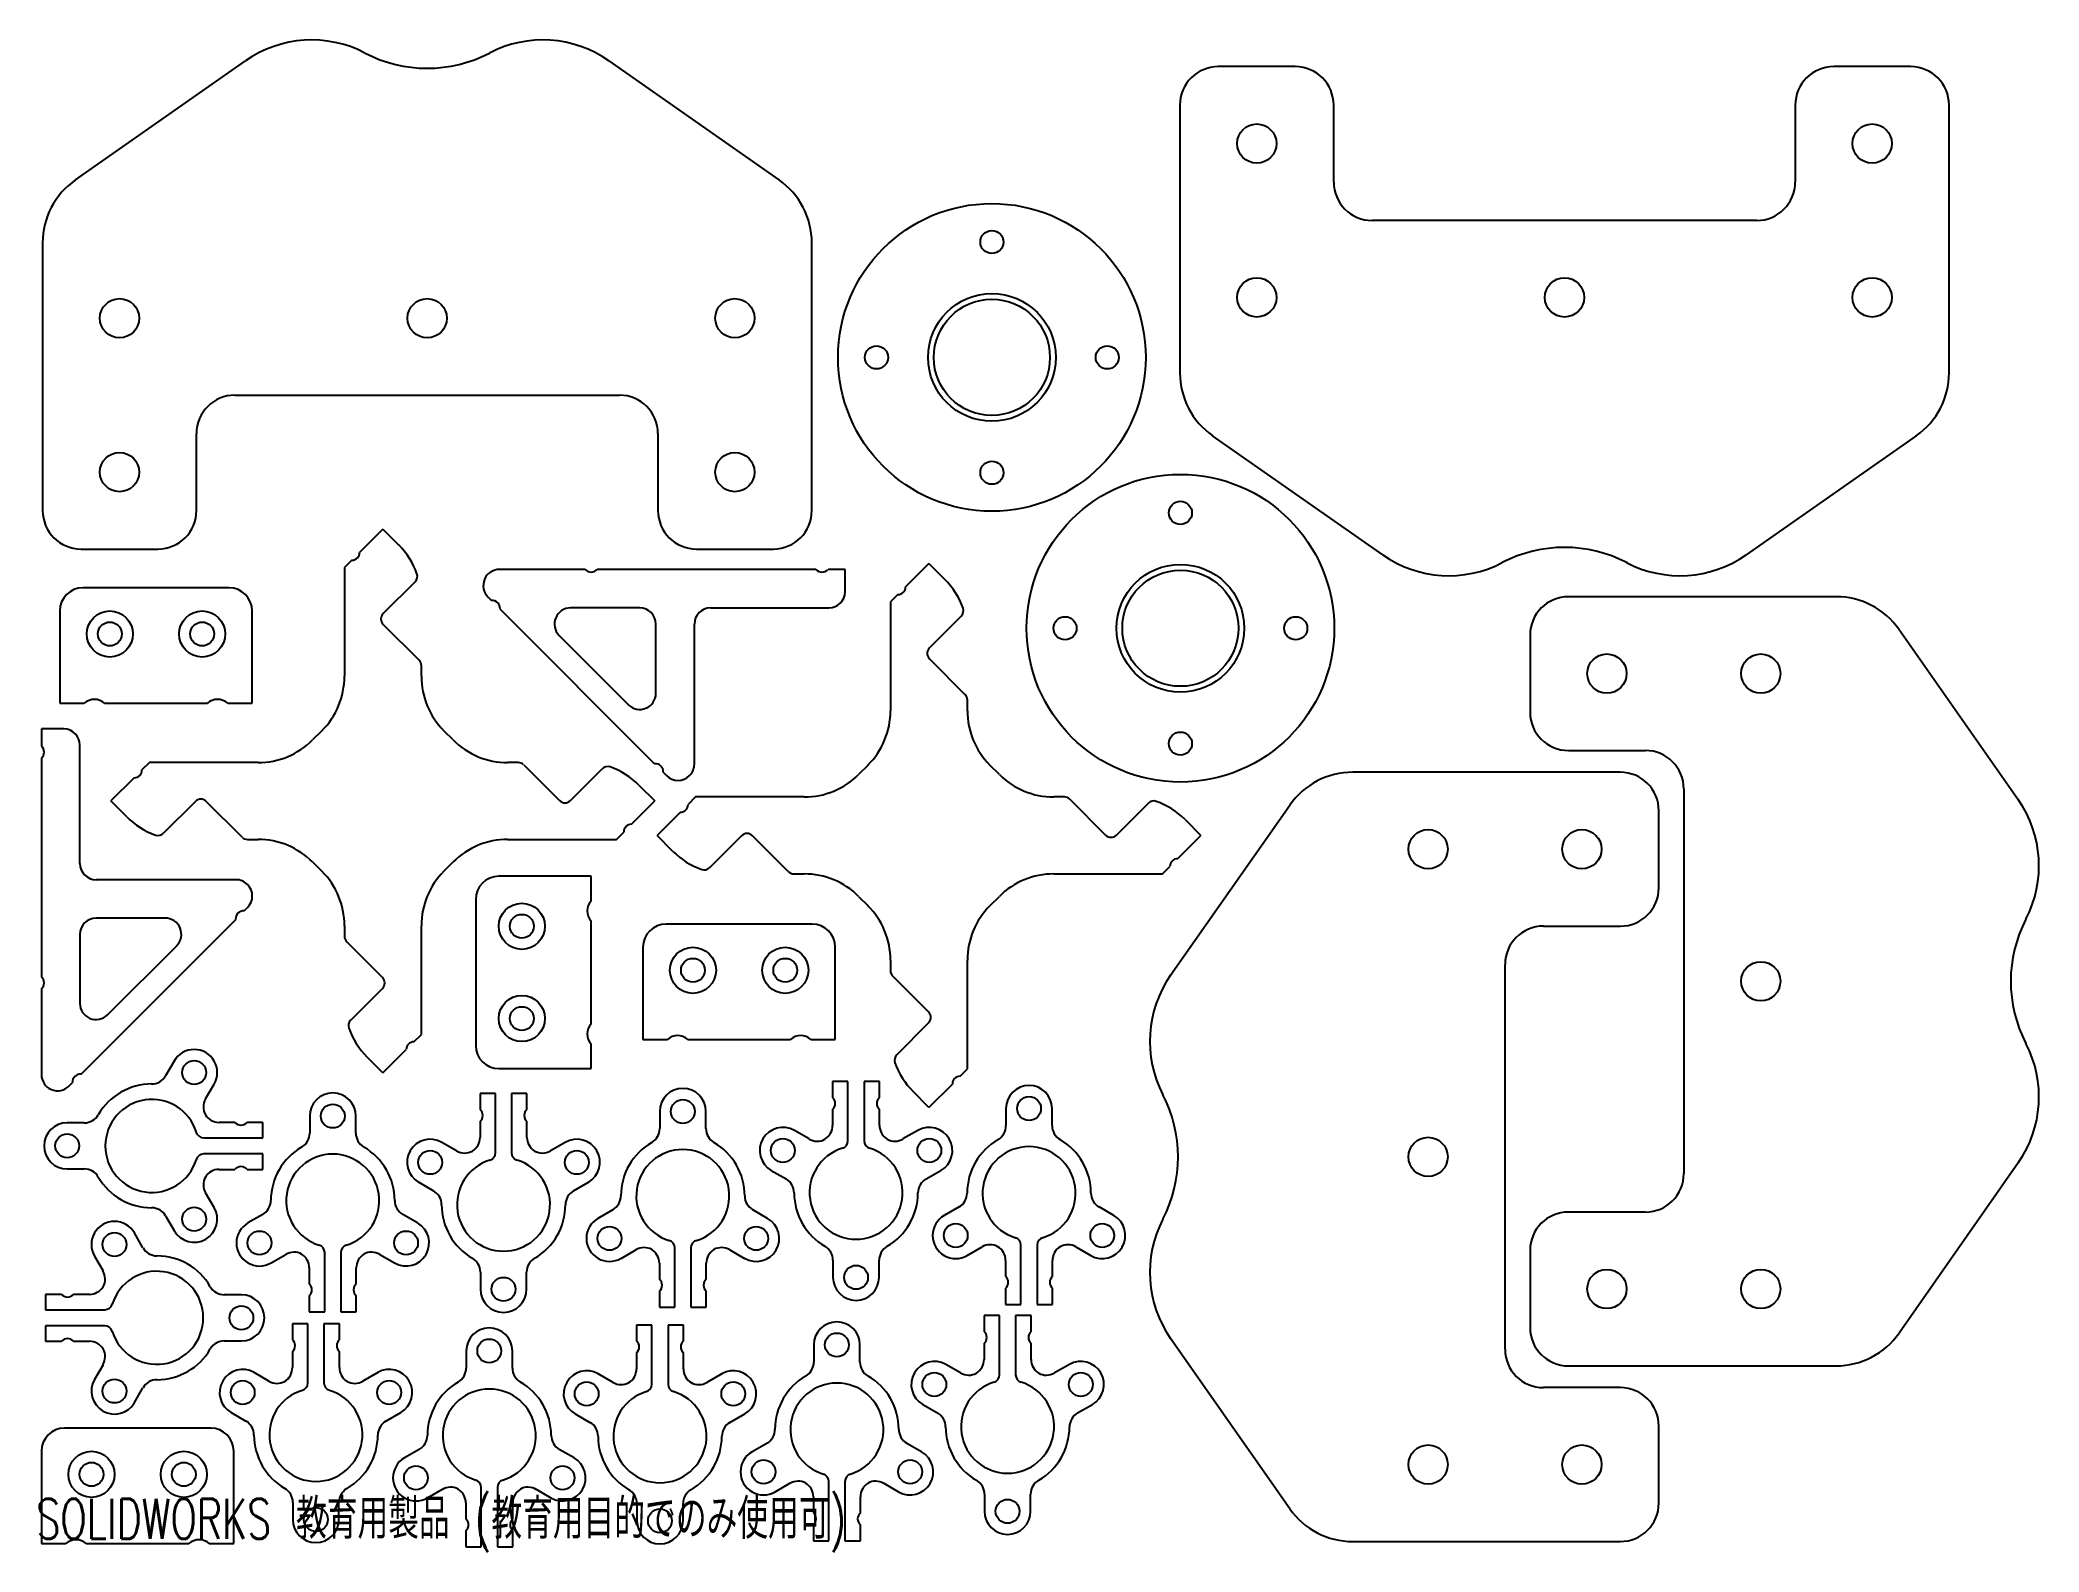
# Model space of a CAD drawing. Header units: millimetres. Extents: x 0 to 260, y 0 to 196.
import ezdxf

# ---------------------------------------------------------------- set-up
doc = ezdxf.new("R2010")
doc.units = ezdxf.units.MM
doc.styles.add('SLDTEXTSTYLE0', font='TXT', dxfattribs={"width": 0.7, "bigfont": 'bigfont'})

msp = doc.modelspace()

# ---------------------------------------------------------------- linework, layer by layer
at = {"color": 7, "linetype": 'Continuous', "lineweight": 25}
for p, q in [((5.07, 178.15), (27.19, 193.64)), ((74.43, 193.64), (96.54, 178.15)), ((163.66, 192.88), (153.66, 192.88)), ((243.66, 192.88), (233.66, 192.88)), ((148.66, 187.88), (148.66, 153.08)), ((168.66, 177.88), (168.66, 187.88)), ((228.66, 187.88), (228.66, 177.88)), ((248.66, 153.08), (248.66, 187.88)), ((223.66, 172.88), (173.66, 172.88)), ((0.81, 169.96), (0.81, 135.17)), ((100.81, 135.17), (100.81, 169.96)), ((25.81, 150.17), (75.81, 150.17)), ((20.81, 135.17), (20.81, 145.17)), ((80.81, 145.17), (80.81, 135.17)), ((175.04, 129.41), (152.92, 144.89)), ((244.39, 144.89), (222.27, 129.41)), ((45.05, 132.77), (42.02, 129.73)), ((45.05, 132.77), (47.12, 130.69)), ((5.81, 130.17), (15.81, 130.17)), ((85.81, 130.17), (95.81, 130.17)), ((41.01, 128.72), (40.05, 127.77)), ((40.05, 127.77), (40.05, 113.62)), ((71.35, 127.51), (60.2, 127.51)), ((101.35, 127.51), (72.92, 127.51)), ((105.13, 127.51), (102.92, 127.51)), ((105.13, 124.61), (105.13, 127.51)), ((116.04, 128.29), (113.01, 125.26)), ((116.04, 128.29), (118.12, 126.22)), ((25.05, 125.12), (6.05, 125.12)), ((49.24, 125.92), (45.1, 121.78)), ((58.72, 123.92), (59.17, 123.48)), ((60.27, 122.37), (80.38, 102.26)), ((78.44, 122.51), (69.45, 122.51)), ((87.64, 122.51), (103.03, 122.51)), ((112, 124.25), (111.04, 123.29)), ((111.04, 123.29), (111.04, 109.15)), ((233.97, 123.97), (199.18, 123.97)), ((3.05, 122.12), (3.05, 110.12)), ((28.05, 110.12), (28.05, 122.12)), ((45.1, 120.37), (49.75, 115.71)), ((80.54, 111.41), (80.54, 120.41)), ((85.54, 102.21), (85.54, 120.41)), ((120.24, 121.44), (116.1, 117.3)), ((242.16, 119.71), (257.64, 97.59)), ((67.96, 118.92), (76.96, 109.93)), ((194.18, 118.97), (194.18, 108.97)), ((50.05, 113.62), (50.05, 115)), ((116.1, 115.89), (120.75, 111.23)), ((3.05, 110.12), (6.23, 110.12)), ((8.87, 110.12), (22.23, 110.12)), ((24.87, 110.12), (28.05, 110.12)), ((121.04, 109.15), (121.04, 110.53)), ((3.56, 106.77), (0.66, 106.77)), ((0.66, 106.77), (0.66, 104.56)), ((5.66, 89.28), (5.66, 104.67)), ((37.12, 106.55), (35.9, 105.34)), ((54.19, 105.34), (52.98, 106.55)), ((199.18, 103.97), (209.18, 103.97)), ((0.66, 102.99), (0.66, 74.56)), ((14.69, 102.41), (13.73, 101.45)), ((28.83, 102.41), (14.69, 102.41)), ((62.64, 102.41), (61.26, 102.41)), ((63.35, 102.12), (68, 97.46)), ((69.42, 97.46), (73.56, 101.6)), ((108.12, 102.07), (106.9, 100.86)), ((125.19, 100.86), (123.97, 102.07)), ((12.72, 100.44), (9.69, 97.41)), ((78.33, 99.48), (80.4, 97.41)), ((81.49, 101.16), (81.93, 100.71)), ((84.9, 100.71), (84.93, 100.73)), ((205.93, 101.14), (171.13, 101.14)), ((214.18, 98.97), (214.18, 48.97)), ((11.76, 95.34), (9.69, 97.41)), ((20.68, 97.36), (16.54, 93.22)), ((26.75, 92.7), (22.09, 97.36)), ((77.37, 94.38), (80.4, 97.41)), ((85.69, 97.93), (84.73, 96.97)), ((99.83, 97.93), (85.69, 97.93)), ((133.64, 97.93), (132.26, 97.93)), ((134.34, 97.64), (139, 92.98)), ((140.42, 92.98), (144.56, 97.12)), ((147.46, 74.76), (162.94, 96.87)), ((83.72, 95.96), (80.69, 92.93)), ((149.33, 95), (151.4, 92.93)), ((210.93, 86.14), (210.93, 96.14)), ((27.45, 92.41), (28.83, 92.41)), ((61.26, 92.41), (75.4, 92.41)), ((75.4, 92.41), (76.36, 93.37)), ((82.76, 90.86), (80.69, 92.93)), ((91.67, 92.88), (87.53, 88.74)), ((97.75, 88.23), (93.09, 92.88)), ((148.37, 89.9), (151.4, 92.93)), ((35.9, 89.48), (37.12, 88.27)), ((52.98, 88.27), (54.19, 89.48)), ((146.4, 87.93), (147.36, 88.89)), ((25.95, 87.18), (7.76, 87.18)), ((27.46, 86.54), (27.44, 86.56)), ((72.11, 87.62), (60.11, 87.62)), ((72.11, 84.44), (72.11, 87.62)), ((98.45, 87.93), (99.83, 87.93)), ((132.26, 87.93), (146.4, 87.93)), ((27.01, 83.13), (27.46, 83.57)), ((57.11, 84.62), (57.11, 65.62)), ((106.9, 85), (108.12, 83.79)), ((123.97, 83.79), (125.19, 85)), ((5.8, 61.91), (25.91, 82.02)), ((16.75, 82.18), (7.76, 82.18)), ((40.05, 81.2), (40.05, 79.82)), ((50.05, 67.05), (50.05, 81.2)), ((72.11, 68.44), (72.11, 81.8)), ((100.86, 81.4), (81.86, 81.4)), ((195.93, 81.14), (205.93, 81.14)), ((5.66, 80.08), (5.66, 71.09)), ((9.24, 69.6), (18.24, 78.59)), ((45, 74.45), (40.34, 79.11)), ((78.86, 78.4), (78.86, 66.4)), ((103.86, 66.4), (103.86, 78.4)), ((111.04, 76.72), (111.04, 75.34)), ((121.04, 62.58), (121.04, 76.72)), ((190.93, 26.14), (190.93, 76.14)), ((0.66, 72.99), (0.66, 61.84)), ((40.86, 68.9), (45, 73.04)), ((115.99, 69.98), (111.34, 74.63)), ((111.85, 64.42), (115.99, 68.56)), ((45.05, 62.05), (48.08, 65.09)), ((49.09, 66.1), (50.05, 67.05)), ((72.11, 62.62), (72.11, 65.8)), ((78.86, 66.4), (82.04, 66.4)), ((84.69, 66.4), (98.04, 66.4)), ((100.69, 66.4), (103.86, 66.4)), ((17.91, 63.6), (16.8, 61.67)), ((45.05, 62.05), (42.98, 64.13)), ((60.11, 62.62), (72.11, 62.62)), ((120.09, 61.62), (121.04, 62.58)), ((4.24, 60.36), (4.69, 60.81)), ((21.99, 58.67), (23.1, 60.6)), ((105.51, 60.93), (103.51, 60.93)), ((103.51, 60.93), (103.51, 58.86)), ((105.51, 53.22), (105.51, 60.93)), ((107.61, 60.93), (107.61, 53.22)), ((109.61, 60.93), (107.61, 60.93)), ((109.61, 58.86), (109.61, 60.93)), ((116.04, 57.58), (119.08, 60.61)), ((59.68, 59.38), (57.68, 59.38)), ((57.68, 59.38), (57.68, 57.32)), ((59.68, 51.68), (59.68, 59.38)), ((61.78, 59.38), (61.78, 51.68)), ((63.78, 59.38), (61.78, 59.38)), ((63.78, 57.32), (63.78, 59.38)), ((103.51, 57.29), (103.51, 55.23)), ((109.61, 55.23), (109.61, 57.29)), ((116.04, 57.58), (113.97, 59.65)), ((126.05, 57.42), (126.05, 55.2)), ((132.05, 55.2), (132.05, 57.42)), ((6.23, 55.57), (4.01, 55.57)), ((25.82, 55.62), (23.75, 55.62)), ((29.46, 55.62), (27.39, 55.62)), ((29.46, 53.62), (29.46, 55.62)), ((35.53, 56.45), (35.53, 54.23)), ((41.53, 54.23), (41.53, 56.45)), ((57.68, 55.75), (57.68, 53.68)), ((63.78, 53.68), (63.78, 55.75)), ((81.04, 57.05), (81.04, 54.83)), ((87.04, 54.83), (87.04, 57.05)), ((100.46, 53.47), (98.54, 54.58)), ((114.59, 54.58), (112.66, 53.47)), ((21.75, 53.62), (29.46, 53.62)), ((54.63, 51.92), (52.7, 53.03)), ((68.76, 53.03), (66.83, 51.92)), ((4.01, 49.57), (6.23, 49.57)), ((29.46, 51.52), (21.75, 51.52)), ((23.75, 49.52), (25.82, 49.52)), ((27.39, 49.52), (29.46, 49.52)), ((29.46, 49.52), (29.46, 51.52)), ((95.54, 49.38), (97.46, 48.27)), ((115.66, 48.27), (117.59, 49.38)), ((257.64, 50.36), (242.16, 28.24)), ((49.7, 47.84), (51.63, 46.72)), ((69.83, 46.72), (71.76, 47.84)), ((23.1, 44.55), (21.99, 46.47)), ((74.94, 44.26), (73.01, 43.15)), ((95.07, 43.15), (93.14, 44.26)), ((119.95, 44.63), (118.02, 43.52)), ((140.07, 43.52), (138.15, 44.63)), ((16.8, 43.47), (17.91, 41.55)), ((29.43, 43.66), (27.51, 42.55)), ((49.56, 42.55), (47.63, 43.66)), ((209.18, 43.97), (199.18, 43.97)), ((13.86, 39.32), (12.75, 41.25)), ((76.01, 37.95), (77.94, 39.07)), ((82.99, 31.6), (82.99, 39.31)), ((85.09, 39.31), (85.09, 31.6)), ((90.14, 39.07), (92.07, 37.95)), ((121.02, 38.33), (122.95, 39.44)), ((128, 31.97), (128, 39.68)), ((130.1, 39.68), (130.1, 31.97)), ((135.15, 39.44), (137.07, 38.33)), ((7.55, 38.25), (8.66, 36.32)), ((30.51, 37.35), (32.43, 38.47)), ((35.48, 36.71), (35.48, 34.64)), ((37.48, 31), (37.48, 38.71)), ((39.58, 38.71), (39.58, 31)), ((41.58, 34.64), (41.58, 36.71)), ((44.63, 38.47), (46.56, 37.35)), ((80.99, 37.31), (80.99, 35.24)), ((87.09, 35.24), (87.09, 37.31)), ((103.56, 37.7), (103.56, 35.48)), ((109.56, 35.48), (109.56, 37.7)), ((126, 37.68), (126, 35.61)), ((132.1, 35.61), (132.1, 37.68)), ((194.18, 38.97), (194.18, 28.97)), ((57.73, 36.16), (57.73, 33.93)), ((63.73, 33.93), (63.73, 36.16)), ((126, 34.04), (126, 31.97)), ((132.1, 31.97), (132.1, 34.04)), ((1.2, 33.27), (1.2, 31.27)), ((3.27, 33.27), (1.2, 33.27)), ((1.2, 31.27), (8.9, 31.27)), ((6.9, 33.27), (4.83, 33.27)), ((26.65, 33.22), (24.42, 33.22)), ((35.48, 33.07), (35.48, 31)), ((41.58, 31), (41.58, 33.07)), ((80.99, 33.67), (80.99, 31.6)), ((80.99, 31.6), (82.99, 31.6)), ((85.09, 31.6), (87.09, 31.6)), ((87.09, 31.6), (87.09, 33.67)), ((126, 31.97), (128, 31.97)), ((130.1, 31.97), (132.1, 31.97)), ((1.2, 29.17), (1.2, 27.17)), ((8.9, 29.17), (1.2, 29.17)), ((35.29, 29.45), (33.29, 29.45)), ((33.29, 29.45), (33.29, 27.38)), ((35.29, 21.75), (35.29, 29.45)), ((35.48, 31), (37.48, 31)), ((37.39, 29.45), (37.39, 21.75)), ((39.39, 29.45), (37.39, 29.45)), ((39.39, 27.38), (39.39, 29.45)), ((39.58, 31), (41.58, 31)), ((80.02, 29.28), (78.02, 29.28)), ((78.02, 29.28), (78.02, 27.22)), ((80.02, 21.58), (80.02, 29.28)), ((82.12, 29.28), (82.12, 21.58)), ((84.12, 29.28), (82.12, 29.28)), ((84.12, 27.22), (84.12, 29.28)), ((125.21, 30.51), (123.21, 30.51)), ((123.21, 30.51), (123.21, 28.44)), ((125.21, 22.81), (125.21, 30.51)), ((127.31, 30.51), (127.31, 22.81)), ((129.31, 30.51), (127.31, 30.51)), ((129.31, 28.44), (129.31, 30.51)), ((1.2, 27.17), (3.27, 27.17)), ((4.83, 27.17), (6.9, 27.17)), ((24.42, 27.22), (26.65, 27.22)), ((101.07, 26.69), (101.07, 24.46)), ((107.07, 24.46), (107.07, 26.69)), ((123.21, 26.88), (123.21, 24.81)), ((129.31, 24.81), (129.31, 26.88)), ((162.94, 5.4), (147.46, 27.52)), ((8.66, 24.12), (7.55, 22.2)), ((33.29, 25.82), (33.29, 23.75)), ((39.39, 23.75), (39.39, 25.82)), ((55.88, 25.91), (55.88, 23.68)), ((61.88, 23.68), (61.88, 25.91)), ((78.02, 25.65), (78.02, 23.58)), ((84.12, 23.58), (84.12, 25.65)), ((120.16, 23.05), (118.24, 24.16)), ((134.29, 24.16), (132.36, 23.05)), ((199.18, 23.97), (233.97, 23.97)), ((12.75, 19.2), (13.86, 21.12)), ((30.24, 21.99), (28.32, 23.1)), ((44.37, 23.1), (42.44, 21.99)), ((74.97, 21.82), (73.04, 22.93)), ((89.1, 22.93), (87.17, 21.82)), ((205.93, 21.14), (195.93, 21.14)), ((115.24, 18.97), (117.16, 17.85)), ((135.36, 17.85), (137.29, 18.97)), ((22.66, 15.87), (3.66, 15.87)), ((25.32, 17.9), (27.24, 16.79)), ((45.44, 16.79), (47.37, 17.9)), ((70.04, 17.74), (71.97, 16.62)), ((90.17, 16.62), (92.1, 17.74)), ((210.93, 6.14), (210.93, 16.14)), ((49.78, 13.12), (47.85, 12)), ((69.9, 12), (67.98, 13.12)), ((94.97, 13.9), (93.04, 12.79)), ((115.09, 12.79), (113.17, 13.9)), ((0.66, 12.87), (0.66, 0.87)), ((25.66, 0.87), (25.66, 12.87)), ((50.85, 6.81), (52.78, 7.92)), ((57.83, 0.46), (57.83, 8.16)), ((59.93, 8.16), (59.93, 0.46)), ((64.98, 7.92), (66.9, 6.81)), ((96.04, 7.59), (97.97, 8.7)), ((103.02, 1.24), (103.02, 8.94)), ((105.12, 8.94), (105.12, 1.24)), ((110.17, 8.7), (112.09, 7.59)), ((33.34, 6.22), (33.34, 4)), ((39.34, 4), (39.34, 6.22)), ((55.83, 6.16), (55.83, 4.09)), ((61.93, 4.09), (61.93, 6.16)), ((78.07, 6.06), (78.07, 3.83)), ((84.07, 3.83), (84.07, 6.06)), ((101.02, 6.94), (101.02, 4.87)), ((107.12, 4.87), (107.12, 6.94)), ((123.26, 7.29), (123.26, 5.06)), ((129.26, 5.06), (129.26, 7.29)), ((101.02, 3.31), (101.02, 1.24)), ((107.12, 1.24), (107.12, 3.31)), ((0.66, 0.87), (3.84, 0.87)), ((6.48, 0.87), (19.84, 0.87)), ((22.48, 0.87), (25.66, 0.87)), ((55.83, 2.52), (55.83, 0.46)), ((55.83, 0.46), (57.83, 0.46)), ((59.93, 0.46), (61.93, 0.46)), ((61.93, 0.46), (61.93, 2.52)), ((101.02, 1.24), (103.02, 1.24)), ((105.12, 1.24), (107.12, 1.24)), ((171.13, 1.14), (205.93, 1.14))]:
    msp.add_line(p, q, dxfattribs=at)
for centre, radius in [((158.66, 182.88), 2.55), ((238.66, 182.88), 2.55), ((124.22, 155.08), 20), ((124.22, 170.08), 1.5), ((158.66, 162.88), 2.55), ((198.66, 162.88), 2.55), ((238.66, 162.88), 2.55), ((10.81, 160.17), 2.55), ((50.81, 160.17), 2.55), ((90.81, 160.17), 2.55), ((124.22, 155.08), 8.3), ((124.22, 155.08), 7.55), ((109.22, 155.08), 1.5), ((139.22, 155.08), 1.5), ((10.81, 140.17), 2.55), ((90.81, 140.17), 2.55), ((124.22, 140.08), 1.5), ((148.73, 119.87), 20), ((148.73, 134.87), 1.5), ((148.73, 119.87), 8.3), ((148.73, 119.87), 7.55), ((9.55, 119.12), 3), ((9.55, 119.12), 1.55), ((21.55, 119.12), 3), ((21.55, 119.12), 1.55), ((133.73, 119.87), 1.5), ((163.73, 119.87), 1.5), ((204.18, 113.97), 2.55), ((224.18, 113.97), 2.55), ((148.73, 104.87), 1.5), ((180.93, 91.14), 2.55), ((200.93, 91.14), 2.55), ((63.11, 81.12), 3), ((63.11, 81.12), 1.55), ((85.36, 75.4), 3), ((97.36, 75.4), 3), ((85.36, 75.4), 1.55), ((97.36, 75.4), 1.55), ((224.18, 73.97), 2.55), ((63.11, 69.12), 3), ((63.11, 69.12), 1.55), ((20.51, 62.1), 1.55), ((38.53, 56.45), 1.55), ((84.04, 57.05), 1.55), ((129.05, 57.42), 1.55), ((4.01, 52.57), 1.55), ((51.2, 50.43), 1.55), ((70.26, 50.43), 1.55), ((97.04, 51.98), 1.55), ((116.09, 51.98), 1.55), ((180.93, 51.14), 2.55), ((20.51, 43.05), 1.55), ((74.51, 40.55), 1.55), ((93.57, 40.55), 1.55), ((119.52, 40.92), 1.55), ((138.57, 40.92), 1.55), ((10.15, 39.75), 1.55), ((29.01, 39.95), 1.55), ((48.06, 39.95), 1.55), ((106.56, 35.48), 1.55), ((204.18, 33.97), 2.55), ((224.18, 33.97), 2.55), ((60.73, 33.93), 1.55), ((26.65, 30.22), 1.55), ((58.88, 25.91), 1.55), ((104.07, 26.69), 1.55), ((10.15, 20.7), 1.55), ((26.82, 20.5), 1.55), ((45.87, 20.5), 1.55), ((71.54, 20.33), 1.55), ((90.6, 20.33), 1.55), ((116.74, 21.56), 1.55), ((135.79, 21.56), 1.55), ((180.93, 11.14), 2.55), ((200.93, 11.14), 2.55), ((7.16, 9.87), 3), ((7.16, 9.87), 1.55), ((19.16, 9.87), 3), ((19.16, 9.87), 1.55), ((49.35, 9.41), 1.55), ((68.4, 9.41), 1.55), ((94.54, 10.19), 1.55), ((113.59, 10.19), 1.55), ((36.34, 4), 1.55), ((81.07, 3.83), 1.55), ((126.26, 5.06), 1.55)]:
    msp.add_circle(centre, radius, dxfattribs=at)
for centre, radius, start, end in [((35.79, 181.35), 15, 62.4784, 124.992), ((65.83, 181.35), 15, 55.008, 117.5216), ((50.81, 210.17), 17.5, 242.4784, 297.5216), ((153.66, 187.88), 5, 90, 180), ((163.66, 187.88), 5, 0, 90), ((233.66, 187.88), 5, 90, 180), ((243.66, 187.88), 5, 0, 90), ((10.81, 169.96), 10, 124.992, 180), ((90.81, 169.96), 10, 0, 55.008), ((173.66, 177.88), 5, 180, 270), ((223.66, 177.88), 5, 270, 0), ((158.66, 153.08), 10, 180, 235.008), ((238.66, 153.08), 10, 304.992, 0), ((25.81, 145.17), 5, 90, 180), ((75.81, 145.17), 5, 0, 90), ((5.81, 135.17), 5, 180, 270), ((15.81, 135.17), 5, 270, 0), ((85.81, 135.17), 5, 180, 270), ((95.81, 135.17), 5, 270, 0), ((40.05, 123.62), 10, 19.5046, 45), ((198.66, 112.88), 17.5, 62.4784, 117.5216), ((41.02, 129.72), 1, 269.427, 0.573), ((60.2, 125.41), 2.1, 90, 225), ((72.13, 128.21), 1.05, 221.8103, 318.1897), ((102.13, 128.21), 1.05, 221.8103, 318.1897), ((183.64, 141.7), 15, 235.008, 297.5216), ((213.67, 141.7), 15, 242.4784, 304.992), ((6.05, 122.12), 3, 90, 180), ((25.05, 122.12), 3, 0, 90), ((48.53, 126.63), 1, 315, 19.5046), ((112.01, 125.25), 1, 269.427, 0.573), ((111.04, 119.15), 10, 19.5046, 45), ((59.23, 122.43), 1.05, 356.8103, 93.1897), ((69.45, 120.41), 2.1, 90, 225), ((78.44, 120.41), 2.1, 0, 90), ((87.64, 120.41), 2.1, 90, 180), ((103.03, 124.61), 2.1, 270, 0), ((119.53, 122.15), 1, 315, 19.5046), ((199.18, 118.97), 5, 90, 180), ((233.97, 113.97), 10, 34.992, 90), ((45.8, 121.07), 1, 135, 225), ((116.8, 116.6), 1, 135, 225), ((49.05, 115), 1, 0, 45), ((30.05, 113.62), 10, 315, 0), ((60.05, 113.62), 10, 180, 225), ((7.55, 108.62), 2, 48.5904, 131.4096), ((23.55, 108.62), 2, 48.5904, 131.4096), ((78.44, 111.41), 2.1, 225, 0), ((120.04, 110.53), 1, 0, 45), ((3.56, 104.67), 2.1, 0, 90), ((101.04, 109.15), 10, 315, 0), ((131.04, 109.15), 10, 180, 225), ((199.18, 108.97), 5, 180, 270), ((-0.04, 103.77), 1.05, 311.8103, 48.1897), ((28.83, 112.41), 10, 270, 315), ((61.26, 112.41), 10, 225, 270), ((209.18, 98.97), 5, 0, 90), ((12.73, 101.44), 1, 269.427, 0.573), ((62.64, 101.41), 1, 45, 90), ((74.27, 100.89), 1, 70.4954, 135), ((71.26, 92.41), 10, 45, 70.4954), ((80.44, 101.21), 1.05, 356.8103, 93.1897), ((83.44, 102.21), 2.1, 315, 0), ((83.42, 102.19), 2.1, 225, 315), ((99.83, 107.93), 10, 270, 315), ((132.26, 107.93), 10, 225, 270), ((171.13, 91.14), 10, 90, 145.008), ((205.93, 96.14), 5, 0, 90), ((21.38, 96.65), 1, 45, 135), ((68.71, 98.17), 1, 225, 315), ((83.73, 96.96), 1, 269.427, 0.573), ((133.64, 96.93), 1, 45, 90), ((145.26, 96.42), 1, 70.4954, 135), ((142.26, 87.93), 10, 45, 70.4954), ((245.35, 88.99), 15, 332.4784, 34.992), ((18.83, 102.41), 10, 225, 250.4954), ((77.36, 93.38), 1, 89.427, 180.573), ((15.83, 93.93), 1, 250.4954, 315), ((27.45, 93.41), 1, 225, 270), ((28.83, 82.41), 10, 45, 90), ((61.26, 82.41), 10, 90, 135), ((92.38, 92.18), 1, 45, 135), ((139.71, 93.69), 1, 225, 315), ((7.76, 89.28), 2.1, 180, 270), ((89.83, 97.93), 10, 225, 250.4954), ((86.83, 89.45), 1, 250.4954, 315), ((148.36, 88.9), 1, 89.427, 180.573), ((25.95, 85.08), 2.1, 45, 90), ((25.97, 85.06), 2.1, 315, 45), ((30.05, 81.2), 10, 0, 45), ((60.05, 81.2), 10, 135, 180), ((60.11, 84.62), 3, 90, 180), ((98.45, 88.93), 1, 225, 270), ((99.83, 77.93), 10, 45, 90), ((132.26, 77.93), 10, 90, 135), ((205.93, 86.14), 5, 270, 0), ((73.61, 83.12), 2, 138.5904, 221.4096), ((101.04, 76.72), 10, 0, 45), ((131.04, 76.72), 10, 135, 180), ((7.76, 80.08), 2.1, 90, 180), ((16.75, 80.08), 2.1, 315, 90), ((26.95, 82.08), 1.05, 86.8103, 183.1897), ((81.86, 78.4), 3, 90, 180), ((100.86, 78.4), 3, 0, 90), ((195.93, 76.14), 5, 90, 180), ((274.18, 73.97), 17.5, 152.4784, 207.5216), ((41.05, 79.82), 1, 180, 225), ((-0.04, 73.77), 1.05, 311.8103, 48.1897), ((44.29, 73.75), 1, 315, 45), ((112.04, 75.34), 1, 180, 225), ((159.75, 66.16), 15, 145.008, 207.5216), ((7.76, 71.09), 2.1, 180, 315), ((41.56, 68.19), 1, 135, 199.5046), ((50.05, 71.2), 10, 199.5046, 225), ((73.61, 67.12), 2, 138.5904, 221.4096), ((115.29, 69.27), 1, 315, 45), ((20.51, 62.1), 3, 330, 150), ((49.08, 65.1), 1, 89.427, 180.573), ((60.11, 65.62), 3, 180, 270), ((83.36, 64.9), 2, 48.5904, 131.4096), ((99.36, 64.9), 2, 48.5904, 131.4096), ((245.35, 58.96), 15, 325.008, 27.5216), ((112.56, 63.71), 1, 135, 199.5046), ((121.04, 66.72), 10, 199.5046, 225), ((2.76, 61.84), 2.1, 180, 315), ((5.74, 60.86), 1.05, 86.8103, 183.1897), ((15.01, 52.57), 8.05, 90.1631, 149.8369), ((14.98, 62.72), 2.1, 270.1631, 330), ((84.04, 57.05), 3, 0, 180), ((120.08, 60.62), 1, 89.427, 180.573), ((129.05, 57.42), 3, 0, 180), ((15.01, 52.57), 6.05, 16.9047, 343.0953), ((23.81, 57.62), 2.1, 150, 208.5848), ((38.53, 56.45), 3, 0, 180), ((56.98, 56.53), 1.05, 311.8103, 48.1897), ((64.48, 56.53), 1.05, 131.8103, 228.1897), ((102.81, 58.08), 1.05, 311.8103, 48.1897), ((110.31, 58.08), 1.05, 131.8103, 228.1897), ((130.93, 51.14), 17.5, 332.4784, 27.5216), ((4.01, 52.57), 3, 90, 270), ((6.23, 57.67), 2.1, 270, 329.8369), ((23.75, 57.72), 2.1, 211.7422, 270), ((26.6, 56.32), 1.05, 221.8103, 318.1897), ((78.94, 54.83), 2.1, 300.1631, 360), ((89.14, 54.83), 2.1, 180, 239.8369), ((97.04, 51.98), 3, 60, 240), ((101.41, 55.23), 2.1, 301.7422, 0), ((111.71, 55.23), 2.1, 180, 238.2578), ((116.09, 51.98), 3, 300, 120), ((123.95, 55.2), 2.1, 300.1631, 360), ((134.15, 55.2), 2.1, 180, 239.8369), ((21.75, 54.62), 1, 196.9047, 270), ((38.53, 45.45), 8.05, 120.1631, 179.8369), ((33.43, 54.23), 2.1, 300.1631, 360), ((43.63, 54.23), 2.1, 180, 239.8369), ((38.53, 45.45), 8.05, 0.1631, 59.8369), ((51.2, 50.43), 3, 60, 240), ((55.58, 53.68), 2.1, 301.7422, 0), ((65.88, 53.68), 2.1, 180, 238.2578), ((70.26, 50.43), 3, 300, 120), ((84.04, 46.05), 8.05, 120.1631, 179.8369), ((84.04, 46.05), 6.05, 286.9047, 253.0953), ((84.04, 46.05), 8.05, 0.1631, 59.8369), ((101.51, 55.28), 2.1, 240, 298.5848), ((106.56, 46.48), 6.05, 106.9047, 73.0953), ((104.51, 53.22), 1, 286.9047, 0), ((108.61, 53.22), 1, 180, 253.0953), ((111.61, 55.28), 2.1, 241.4152, 300), ((129.05, 46.42), 8.05, 120.1631, 179.8369), ((129.05, 46.42), 6.05, 286.9047, 253.0953), ((129.05, 46.42), 8.05, 0.1631, 59.8369), ((6.23, 47.47), 2.1, 30.1631, 90), ((21.75, 50.52), 1, 90, 163.0953), ((23.75, 47.42), 2.1, 90, 148.2578), ((26.6, 48.82), 1.05, 41.8103, 138.1897), ((38.53, 45.45), 6.05, 286.9047, 253.0953), ((55.68, 53.74), 2.1, 240, 298.5848), ((60.73, 44.93), 6.05, 106.9047, 73.0953), ((58.68, 51.68), 1, 286.9047, 0), ((62.78, 51.68), 1, 180, 253.0953), ((65.78, 53.74), 2.1, 241.4152, 300), ((15.01, 52.57), 8.05, 210.1631, 269.8369), ((23.81, 47.52), 2.1, 151.4152, 210), ((96.41, 46.45), 2.1, 0.1631, 60), ((116.71, 46.45), 2.1, 120, 179.8369), ((209.18, 48.97), 5, 270, 0), ((14.98, 42.42), 2.1, 30, 89.8369), ((20.51, 43.05), 3, 210, 30), ((28.38, 45.48), 2.1, 300, 359.8369), ((48.68, 45.48), 2.1, 180.1631, 240), ((50.58, 44.91), 2.1, 0.1631, 60), ((60.73, 44.93), 8.05, 180.1631, 239.8369), ((60.73, 44.93), 8.05, 300.1631, 359.8369), ((70.88, 44.91), 2.1, 120, 179.8369), ((73.89, 46.08), 2.1, 300, 359.8369), ((94.19, 46.08), 2.1, 180.1631, 240), ((106.56, 46.48), 8.05, 180.1631, 239.8369), ((106.56, 46.48), 8.05, 300.1631, 359.8369), ((118.9, 46.45), 2.1, 300, 359.8369), ((139.2, 46.45), 2.1, 180.1631, 240), ((10.15, 39.75), 3, 30, 210), ((29.01, 39.95), 3, 120, 300), ((48.06, 39.95), 3, 240, 60), ((74.51, 40.55), 3, 120, 300), ((93.57, 40.55), 3, 240, 60), ((119.52, 40.92), 3, 120, 300), ((138.57, 40.92), 3, 240, 60), ((159.75, 36.12), 15, 152.4784, 214.992), ((199.18, 38.97), 5, 90, 180), ((15.68, 40.37), 2.1, 210, 269.8369), ((36.48, 38.71), 1, 0, 73.0953), ((40.58, 38.71), 1, 106.9047, 180), ((78.99, 37.25), 2.1, 61.4152, 120), ((78.89, 37.31), 2.1, 0, 58.2578), ((81.99, 39.31), 1, 0, 73.0953), ((86.09, 39.31), 1, 106.9047, 180), ((89.19, 37.31), 2.1, 121.7422, 180), ((89.09, 37.25), 2.1, 60, 118.5848), ((101.46, 37.7), 2.1, 360, 59.8369), ((111.66, 37.7), 2.1, 120.1631, 180), ((124, 37.62), 2.1, 61.4152, 120), ((123.9, 37.68), 2.1, 0, 58.2578), ((127, 39.68), 1, 0, 73.0953), ((131.1, 39.68), 1, 106.9047, 180), ((134.2, 37.68), 2.1, 121.7422, 180), ((134.1, 37.62), 2.1, 60, 118.5848), ((15.65, 30.22), 8.05, 30.1631, 89.8369), ((33.48, 36.65), 2.1, 61.4152, 120), ((33.38, 36.71), 2.1, 0, 58.2578), ((43.68, 36.71), 2.1, 121.7422, 180), ((43.58, 36.65), 2.1, 60, 118.5848), ((55.63, 36.16), 2.1, 360, 59.8369), ((65.83, 36.16), 2.1, 120.1631, 180), ((6.9, 35.37), 2.1, 270, 328.2578), ((6.84, 35.27), 2.1, 331.4152, 30), ((15.65, 30.22), 6.05, 196.9047, 163.0953), ((24.42, 35.32), 2.1, 210.1631, 270), ((34.78, 33.85), 1.05, 311.8103, 48.1897), ((42.28, 33.85), 1.05, 131.8103, 228.1897), ((60.73, 33.93), 3, 180, 0), ((80.29, 34.45), 1.05, 311.8103, 48.1897), ((87.79, 34.45), 1.05, 131.8103, 228.1897), ((106.56, 35.48), 3, 180, 0), ((125.3, 34.83), 1.05, 311.8103, 48.1897), ((132.8, 34.83), 1.05, 131.8103, 228.1897), ((4.05, 33.97), 1.05, 221.8103, 318.1897), ((8.9, 32.27), 1, 270, 343.0953), ((26.65, 30.22), 3, 270, 90), ((8.9, 28.17), 1, 16.9047, 90), ((58.88, 25.91), 3, 0, 180), ((104.07, 26.69), 3, 0, 180), ((199.18, 28.97), 5, 180, 270), ((4.05, 26.47), 1.05, 41.8103, 138.1897), ((6.9, 25.07), 2.1, 31.7422, 90), ((6.84, 25.17), 2.1, 330, 28.5848), ((15.65, 30.22), 8.05, 270.1631, 329.8369), ((24.42, 25.12), 2.1, 90, 149.8369), ((32.59, 26.6), 1.05, 311.8103, 48.1897), ((40.09, 26.6), 1.05, 131.8103, 228.1897), ((77.32, 26.43), 1.05, 311.8103, 48.1897), ((84.82, 26.43), 1.05, 131.8103, 228.1897), ((122.51, 27.66), 1.05, 311.8103, 48.1897), ((130.01, 27.66), 1.05, 131.8103, 228.1897), ((195.93, 26.14), 5, 180, 270), ((233.97, 33.97), 10, 270, 325.008), ((26.82, 20.5), 3, 60, 240), ((31.19, 23.75), 2.1, 301.7422, 0), ((41.49, 23.75), 2.1, 180, 238.2578), ((45.87, 20.5), 3, 300, 120), ((53.78, 23.68), 2.1, 300.1631, 360), ((63.98, 23.68), 2.1, 180, 239.8369), ((75.92, 23.58), 2.1, 301.7422, 0), ((86.22, 23.58), 2.1, 180, 238.2578), ((98.97, 24.46), 2.1, 300.1631, 360), ((109.17, 24.46), 2.1, 180, 239.8369), ((116.74, 21.56), 3, 60, 240), ((121.11, 24.81), 2.1, 301.7422, 0), ((131.41, 24.81), 2.1, 180, 238.2578), ((135.79, 21.56), 3, 300, 120), ((10.15, 20.7), 3, 150, 330), ((15.68, 20.07), 2.1, 90.1631, 150), ((31.29, 23.8), 2.1, 240, 298.5848), ((34.29, 21.75), 1, 286.9047, 0), ((38.39, 21.75), 1, 180, 253.0953), ((41.39, 23.8), 2.1, 241.4152, 300), ((58.88, 14.91), 8.05, 120.1631, 179.8369), ((58.88, 14.91), 6.05, 286.9047, 253.0953), ((58.88, 14.91), 8.05, 0.1631, 59.8369), ((71.54, 20.33), 3, 60, 240), ((76.02, 23.64), 2.1, 240, 298.5848), ((79.02, 21.58), 1, 286.9047, 0), ((83.12, 21.58), 1, 180, 253.0953), ((86.12, 23.64), 2.1, 241.4152, 300), ((90.6, 20.33), 3, 300, 120), ((104.07, 15.69), 8.05, 120.1631, 179.8369), ((104.07, 15.69), 6.05, 286.9047, 253.0953), ((104.07, 15.69), 8.05, 0.1631, 59.8369), ((121.21, 24.87), 2.1, 240, 298.5848), ((126.26, 16.06), 6.05, 106.9047, 73.0953), ((124.21, 22.81), 1, 286.9047, 0), ((128.31, 22.81), 1, 180, 253.0953), ((131.31, 24.87), 2.1, 241.4152, 300), ((205.93, 16.14), 5, 0, 90), ((36.34, 15), 6.05, 106.9047, 73.0953), ((81.07, 14.83), 6.05, 106.9047, 73.0953), ((3.66, 12.87), 3, 90, 180), ((22.66, 12.87), 3, 0, 90), ((26.19, 14.97), 2.1, 0.1631, 60), ((46.49, 14.97), 2.1, 120, 179.8369), ((70.92, 14.81), 2.1, 0.1631, 60), ((91.22, 14.81), 2.1, 120, 179.8369), ((93.92, 15.72), 2.1, 300, 359.8369), ((114.22, 15.72), 2.1, 180.1631, 240), ((116.11, 16.03), 2.1, 0.1631, 60), ((126.26, 16.06), 8.05, 180.1631, 239.8369), ((126.26, 16.06), 8.05, 300.1631, 359.8369), ((136.41, 16.03), 2.1, 120, 179.8369), ((36.34, 15), 8.05, 180.1631, 239.8369), ((36.34, 15), 8.05, 300.1631, 359.8369), ((48.73, 14.93), 2.1, 300, 359.8369), ((69.03, 14.93), 2.1, 180.1631, 240), ((81.07, 14.83), 8.05, 180.1631, 239.8369), ((81.07, 14.83), 8.05, 300.1631, 359.8369), ((49.35, 9.41), 3, 120, 300), ((68.4, 9.41), 3, 240, 60), ((94.54, 10.19), 3, 120, 300), ((113.59, 10.19), 3, 240, 60), ((31.24, 6.22), 2.1, 360, 59.8369), ((41.44, 6.22), 2.1, 120.1631, 180), ((53.83, 6.1), 2.1, 61.4152, 120), ((53.73, 6.16), 2.1, 0, 58.2578), ((56.83, 8.16), 1, 0, 73.0953), ((60.93, 8.16), 1, 106.9047, 180), ((64.03, 6.16), 2.1, 121.7422, 180), ((63.93, 6.1), 2.1, 60, 118.5848), ((75.97, 6.06), 2.1, 360, 59.8369), ((86.17, 6.06), 2.1, 120.1631, 180), ((99.02, 6.88), 2.1, 61.4152, 120), ((98.92, 6.94), 2.1, 0, 58.2578), ((102.02, 8.94), 1, 0, 73.0953), ((106.12, 8.94), 1, 106.9047, 180), ((109.22, 6.94), 2.1, 121.7422, 180), ((109.12, 6.88), 2.1, 60, 118.5848), ((121.16, 7.29), 2.1, 360, 59.8369), ((131.36, 7.29), 2.1, 120.1631, 180), ((171.13, 11.14), 10, 214.992, 270), ((205.93, 6.14), 5, 270, 0), ((36.34, 4), 3, 180, 0), ((55.13, 3.31), 1.05, 311.8103, 48.1897), ((62.63, 3.31), 1.05, 131.8103, 228.1897), ((81.07, 3.83), 3, 180, 0), ((100.32, 4.09), 1.05, 311.8103, 48.1897), ((107.82, 4.09), 1.05, 131.8103, 228.1897), ((126.26, 5.06), 3, 180, 0), ((5.16, -0.63), 2, 48.5904, 131.4096), ((21.16, -0.63), 2, 48.5904, 131.4096)]:
    msp.add_arc(centre, radius, start, end, dxfattribs=at)

# ---------------------------------------------------------------- texts
at = {"color": 7, "linetype": 'Continuous', "insert": (0, 6.69), "char_height": 5.19, "attachment_point": 1, "style": 'SLDTEXTSTYLE0'}
msp.add_mtext('SOLIDWORKS 教育用製品 (教育用目的でのみ使用可)', dxfattribs=at)

doc.saveas('drawing.dxf')
